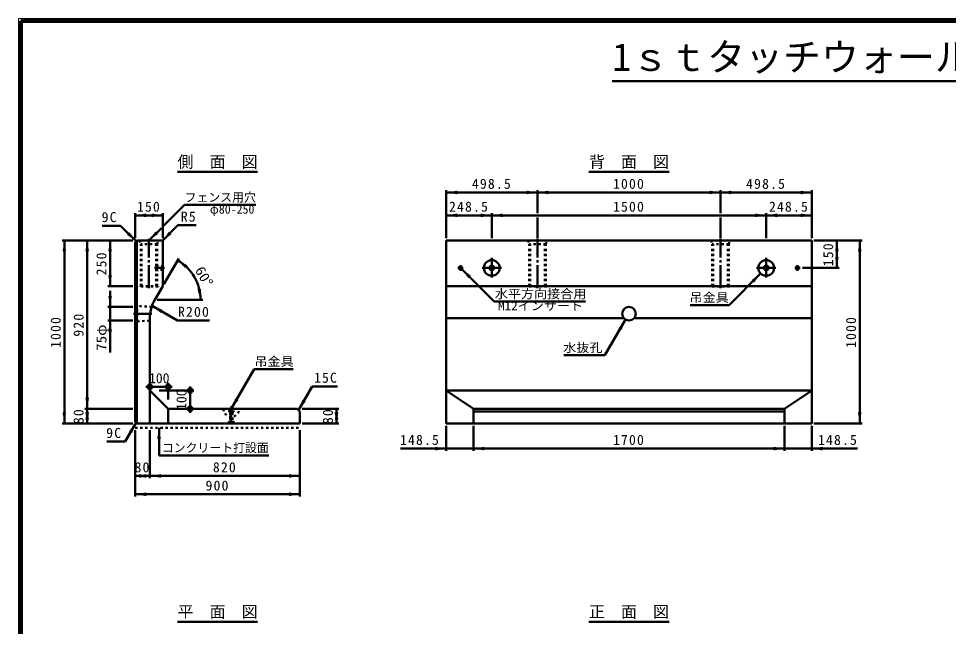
# Model space of a CAD drawing. Units: millimetres, scale not verified, with parts at other scales. Extents: x 100 to 4105, y 100 to 2870.
# Drawn here: x 100 to 2133, y 1541 to 2870 of the extents above; entities that cross this region are included whole.
import ezdxf
from ezdxf.enums import TextEntityAlignment as Align

# ---------------------------------------------------------------- set-up
doc = ezdxf.new("R2010")
doc.units = ezdxf.units.MM
doc.header["$LTSCALE"] = 5
doc.linetypes.add('USER2', pattern=[13.4, 10, -1.2, 1, -1.2])
doc.linetypes.add('USER3', pattern=[2.2, 1, -1.2])
doc.layers.add('V-nasSTD', color=7, linetype='Continuous', lineweight=50)
doc.styles.add('ＭＳ ゴシック', font='')
doc.styles.get('ＭＳ ゴシック').set_extended_font_data('MS Gothic')

msp = doc.modelspace()

# ---------------------------------------------------------------- hatches: boundary and pattern name
at = {"layer": 'V-nasSTD'}
for points in [[(1058.994, 2489.781), (1058.994, 2485.781), (1034.994, 2489.781), (1058.994, 2493.781)], [(1210.394, 2489.781), (1210.394, 2493.781), (1234.394, 2489.781), (1210.394, 2485.781)], [(1258.394, 2489.781), (1258.394, 2485.781), (1234.394, 2489.781), (1258.394, 2493.781)], [(1610.394, 2489.781), (1610.394, 2493.781), (1634.394, 2489.781), (1610.394, 2485.781)], [(1658.394, 2489.781), (1658.394, 2485.781), (1634.394, 2489.781), (1658.394, 2493.781)], [(1809.794, 2489.781), (1809.794, 2493.781), (1833.794, 2489.781), (1809.794, 2485.781)], [(378.994, 2439.781), (378.994, 2435.781), (354.994, 2439.781), (378.994, 2443.781)], [(390.994, 2439.781), (390.994, 2443.781), (414.994, 2439.781), (390.994, 2435.781)], [(1058.994, 2439.781), (1058.994, 2435.781), (1034.994, 2439.781), (1058.994, 2443.781)], [(1110.394, 2439.781), (1110.394, 2443.781), (1134.394, 2439.781), (1110.394, 2435.781)], [(1158.394, 2439.781), (1158.394, 2435.781), (1134.394, 2439.781), (1158.394, 2443.781)], [(1710.394, 2439.781), (1710.394, 2443.781), (1734.394, 2439.781), (1710.394, 2435.781)], [(1758.394, 2439.781), (1758.394, 2435.781), (1734.394, 2439.781), (1758.394, 2443.781)], [(1809.794, 2439.781), (1809.794, 2443.781), (1833.794, 2439.781), (1809.794, 2435.781)], [(339.823, 2399.951), (342.652, 2402.78), (356.794, 2382.981), (336.995, 2397.123)], [(401.964, 2401.751), (404.793, 2398.923), (384.994, 2384.781), (399.136, 2404.58)], [(431.379, 2401.165), (434.207, 2398.337), (414.408, 2384.195), (428.55, 2403.994)], [(199.994, 2360.781), (195.994, 2360.781), (199.994, 2384.781), (203.994, 2360.781)], [(249.994, 2360.781), (245.994, 2360.781), (249.994, 2384.781), (253.994, 2360.781)], [(299.994, 2360.781), (295.994, 2360.781), (299.994, 2384.781), (303.994, 2360.781)], [(1888.794, 2360.781), (1884.794, 2360.781), (1888.794, 2384.781), (1892.794, 2360.781)], [(1938.794, 2360.781), (1934.794, 2360.781), (1938.794, 2384.781), (1942.794, 2360.781)], [(466.997, 2327.164), (464.616, 2323.95), (447.712, 2341.45), (469.378, 2330.378)], [(1888.794, 2348.781), (1892.794, 2348.781), (1888.794, 2324.781), (1884.794, 2348.781)], [(1085.852, 2305.123), (1088.68, 2307.951), (1068.881, 2322.094), (1083.023, 2302.295)], [(299.994, 2308.781), (303.994, 2308.781), (299.994, 2284.781), (295.994, 2308.781)], [(1705.261, 2295.648), (1702.433, 2298.476), (1722.232, 2312.618), (1708.09, 2292.819)], [(494.982, 2278.692), (491.008, 2278.237), (497.712, 2254.847), (498.956, 2279.146)], [(299.994, 2263.781), (303.994, 2263.781), (299.994, 2239.781), (295.994, 2263.781)], [(412.516, 2229.97), (410.516, 2226.505), (391.732, 2241.97), (414.516, 2233.434)], [(299.994, 2185.781), (295.994, 2185.781), (299.994, 2209.781), (303.994, 2185.781)], [(1414.894, 2191.006), (1411.43, 2193.006), (1426.894, 2211.79), (1418.358, 2189.006)], [(249.994, 2040.781), (253.994, 2040.781), (249.994, 2016.781), (245.994, 2040.781)], [(576.994, 2037.565), (580.458, 2035.565), (564.994, 2016.781), (573.53, 2039.565)], [(723.994, 2034.565), (727.458, 2032.565), (711.994, 2013.781), (720.53, 2036.565)], [(249.994, 1992.781), (245.994, 1992.781), (249.994, 2016.781), (253.994, 1992.781)], [(794.994, 1992.781), (790.994, 1992.781), (794.994, 2016.781), (798.994, 1992.781)], [(199.994, 2008.781), (203.994, 2008.781), (199.994, 1984.781), (195.994, 2008.781)], [(249.994, 2008.781), (253.994, 2008.781), (249.994, 1984.781), (245.994, 2008.781)], [(794.994, 2008.781), (798.994, 2008.781), (794.994, 1984.781), (790.994, 2008.781)], [(1938.794, 2008.781), (1942.794, 2008.781), (1938.794, 1984.781), (1934.794, 2008.781)], [(344.794, 1965.796), (341.33, 1967.796), (356.794, 1986.581), (348.258, 1963.796)], [(406.994, 1950.981), (402.994, 1950.981), (406.994, 1974.981), (410.994, 1950.981)], [(1010.994, 1929.781), (1010.994, 1933.781), (1034.994, 1929.781), (1010.994, 1925.781)], [(1118.394, 1929.781), (1118.394, 1925.781), (1094.394, 1929.781), (1118.394, 1933.781)], [(1750.394, 1929.781), (1750.394, 1933.781), (1774.394, 1929.781), (1750.394, 1925.781)], [(1857.794, 1929.781), (1857.794, 1925.781), (1833.794, 1929.781), (1857.794, 1933.781)], [(378.994, 1869.981), (378.994, 1865.981), (354.994, 1869.981), (378.994, 1873.981)], [(362.994, 1869.981), (362.994, 1873.981), (386.994, 1869.981), (362.994, 1865.981)], [(410.994, 1869.981), (410.994, 1865.981), (386.994, 1869.981), (410.994, 1873.981)], [(690.994, 1869.981), (690.994, 1873.981), (714.994, 1869.981), (690.994, 1865.981)], [(378.994, 1829.981), (378.994, 1825.981), (354.994, 1829.981), (378.994, 1833.981)], [(690.994, 1829.981), (690.994, 1833.981), (714.994, 1829.981), (690.994, 1825.981)]]:
    msp.add_hatch(color=256, dxfattribs=at).paths.add_polyline_path(points)

# ---------------------------------------------------------------- linework, layer by layer
at = {"layer": 'V-nasSTD', "lineweight": 100}
for p, q in [((105, 2865), (105, 105)), ((4100, 2865), (105, 2865))]:
    msp.add_line(p, q, dxfattribs=at)
at = {"layer": 'V-nasSTD'}
for p, q in [((1397.476, 2733.465), (2807.524, 2733.465)), ((447.494, 2534.781), (622.494, 2534.781)), ((1346.894, 2534.781), (1521.894, 2534.781)), ((1034.994, 2494.781), (1034.994, 2389.781)), ((1034.994, 2489.781), (1234.394, 2489.781)), ((1234.394, 2494.781), (1234.394, 2444.781)), ((1234.394, 2489.781), (1634.394, 2489.781)), ((1634.394, 2494.781), (1634.394, 2444.781)), ((1634.394, 2489.781), (1833.794, 2489.781)), ((1833.794, 2494.781), (1833.794, 2389.781)), ((417.822, 2417.609), (462.776, 2462.562)), ((462.776, 2462.562), (618.776, 2462.562)), ((354.994, 2444.781), (354.994, 2389.781)), ((414.994, 2439.781), (354.994, 2439.781)), ((414.994, 2444.781), (414.994, 2389.781)), ((1034.994, 2439.781), (1134.394, 2439.781)), ((1134.394, 2444.781), (1134.394, 2389.781)), ((1134.394, 2439.781), (1734.394, 2439.781)), ((1734.394, 2444.781), (1734.394, 2389.781)), ((1734.394, 2439.781), (1833.794, 2439.781)), ((1234.394, 2434.781), (1234.394, 2389.781)), ((1634.394, 2434.781), (1634.394, 2389.781)), ((322.853, 2416.922), (282.853, 2416.922)), ((356.794, 2382.981), (322.853, 2416.922)), ((412.166, 2411.952), (384.994, 2384.781)), ((414.408, 2384.195), (448.349, 2418.136)), ((448.349, 2418.136), (488.349, 2418.136)), ((349.994, 2384.781), (194.994, 2384.781)), ((199.994, 2384.781), (199.994, 1984.781)), ((249.994, 2384.781), (249.994, 2016.781)), ((299.994, 2384.781), (299.994, 2284.781)), ((358.594, 2384.781), (354.994, 2381.181)), ((354.994, 2381.181), (354.994, 1988.381)), ((358.594, 2384.781), (358.594, 1984.781)), ((412.994, 2384.781), (358.594, 2384.781)), ((414.994, 2382.781), (414.994, 2284.781)), ((1034.994, 2384.781), (1034.994, 1984.781)), ((1833.794, 2384.781), (1034.994, 2384.781)), ((1833.794, 1984.781), (1833.794, 2384.781)), ((1943.794, 2384.781), (1838.794, 2384.781)), ((1888.794, 2384.781), (1888.794, 2324.781)), ((1938.794, 2384.781), (1938.794, 1984.781)), ((450.212, 2345.78), (417.512, 2289.142)), ((1068.881, 2322.094), (1139.592, 2251.383)), ((1893.794, 2324.781), (1813.794, 2324.781)), ((1722.232, 2312.618), (1653.158, 2243.545)), ((349.994, 2284.781), (294.994, 2284.781)), ((414.994, 2284.781), (397.712, 2254.847)), ((1833.794, 2284.781), (1034.994, 2284.781)), ((299.994, 2274.781), (299.994, 2239.781)), ((294.994, 2239.781), (349.994, 2239.781)), ((299.994, 2239.781), (299.994, 2209.781)), ((391.732, 2241.97), (447.157, 2209.97)), ((402.712, 2254.847), (502.712, 2254.847)), ((1139.592, 2251.383), (1339.592, 2251.383)), ((1653.158, 2243.545), (1568.158, 2243.545)), ((294.994, 2209.781), (349.994, 2209.781)), ((299.994, 2209.781), (299.994, 2139.781)), ((386.994, 2214.847), (386.994, 1984.781)), ((447.157, 2209.97), (517.157, 2209.97)), ((1034.994, 2214.847), (1423.154, 2214.847)), ((1426.894, 2211.79), (1381.894, 2133.848)), ((1445.634, 2214.847), (1833.794, 2214.847)), ((1291.894, 2133.848), (1381.894, 2133.848)), ((564.994, 2016.781), (614.994, 2103.383)), ((614.994, 2103.383), (699.994, 2103.383)), ((426.994, 2073.781), (426.994, 2036.781)), ((435.994, 2064.781), (377.994, 2064.781)), ((386.994, 2056.781), (426.994, 2016.781)), ((406.994, 2056.781), (482.994, 2056.781)), ((474.994, 2065.781), (474.994, 2007.781)), ((711.994, 2013.781), (741.994, 2065.742)), ((741.994, 2065.742), (796.994, 2065.742)), ((1034.994, 2056.781), (1833.794, 2056.781)), ((1034.994, 2056.781), (1094.394, 2016.781)), ((1774.394, 2016.781), (1833.794, 2056.781)), ((349.994, 2016.781), (244.994, 2016.781)), ((249.994, 2016.781), (249.994, 1984.781)), ((426.994, 2016.781), (708.994, 2016.781)), ((426.994, 1984.781), (426.994, 2016.781)), ((708.994, 2016.781), (714.994, 2010.781)), ((799.994, 2016.781), (719.994, 2016.781)), ((794.994, 2016.781), (794.994, 1984.781)), ((1094.394, 2016.781), (1774.394, 2016.781)), ((1094.394, 1984.781), (1094.394, 2016.781)), ((1774.394, 1984.781), (1774.394, 2016.781)), ((714.994, 1984.781), (714.994, 2010.781)), ((1094.394, 2010.781), (1774.394, 2010.781)), ((349.994, 1984.781), (194.994, 1984.781)), ((356.794, 1986.581), (332.794, 1945.011)), ((354.994, 1988.381), (358.594, 1984.781)), ((358.594, 1984.781), (714.994, 1984.781)), ((406.994, 1914.981), (406.994, 1974.981)), ((799.994, 1984.781), (719.994, 1984.781)), ((1034.994, 1984.781), (1833.794, 1984.781)), ((1034.994, 1979.781), (1034.994, 1924.781)), ((1094.394, 1979.781), (1094.394, 1924.781)), ((1774.394, 1979.781), (1774.394, 1924.781)), ((1833.794, 1979.781), (1833.794, 1924.781)), ((1943.794, 1984.781), (1838.794, 1984.781)), ((354.994, 1824.981), (354.994, 1969.981)), ((386.994, 1864.981), (386.994, 1969.981)), ((714.994, 1824.981), (714.994, 1969.981)), ((332.794, 1945.011), (292.794, 1945.011)), ((406.994, 1914.981), (646.994, 1914.981)), ((1034.994, 1929.781), (934.994, 1929.781)), ((1094.394, 1929.781), (1034.994, 1929.781)), ((1094.394, 1929.781), (1774.394, 1929.781)), ((1774.394, 1929.781), (1833.794, 1929.781)), ((1833.794, 1929.781), (1933.794, 1929.781)), ((386.994, 1869.981), (354.994, 1869.981)), ((714.994, 1869.981), (386.994, 1869.981)), ((714.994, 1829.981), (354.994, 1829.981)), ((447.494, 1550.981), (622.494, 1550.981)), ((1346.894, 1550.981), (1521.894, 1550.981))]:
    msp.add_line(p, q, dxfattribs=at)
at = {"layer": 'V-nasSTD', "linetype": 'USER3'}
for p, q in [((363.994, 2384.781), (366.994, 2376.781)), ((402.994, 2376.781), (405.994, 2384.781)), ((1213.394, 2384.781), (1216.394, 2376.781)), ((1252.394, 2376.781), (1255.394, 2384.781)), ((1613.394, 2384.781), (1616.394, 2376.781)), ((1652.394, 2376.781), (1655.394, 2384.781)), ((366.994, 2284.781), (366.994, 2376.781)), ((402.994, 2376.781), (366.994, 2376.781)), ((368.994, 2284.781), (368.994, 2376.781)), ((400.994, 2284.781), (400.994, 2376.781)), ((402.994, 2284.781), (402.994, 2376.781)), ((1216.394, 2284.781), (1216.394, 2376.781)), ((1252.394, 2376.781), (1216.394, 2376.781)), ((1218.394, 2284.781), (1218.394, 2376.781)), ((1250.394, 2284.781), (1250.394, 2376.781)), ((1252.394, 2284.781), (1252.394, 2376.781)), ((1616.394, 2284.781), (1616.394, 2376.781)), ((1652.394, 2376.781), (1616.394, 2376.781)), ((1618.394, 2284.781), (1618.394, 2376.781)), ((1650.394, 2284.781), (1650.394, 2376.781)), ((1652.394, 2284.781), (1652.394, 2376.781)), ((400.994, 2320.781), (400.994, 2328.781)), ((400.994, 2328.781), (414.994, 2328.781)), ((414.994, 2320.781), (400.994, 2320.781)), ((404.994, 2284.781), (364.994, 2284.781)), ((364.994, 2283.981), (364.994, 2284.781)), ((404.994, 2283.981), (364.994, 2283.981)), ((404.994, 2283.981), (404.994, 2284.781)), ((1254.394, 2284.781), (1214.394, 2284.781)), ((1214.394, 2283.981), (1214.394, 2284.781)), ((1254.394, 2283.981), (1214.394, 2283.981)), ((1250.394, 2284.781), (1218.394, 2284.781)), ((1254.394, 2283.981), (1254.394, 2284.781)), ((1654.394, 2284.781), (1614.394, 2284.781)), ((1614.394, 2283.981), (1614.394, 2284.781)), ((1654.394, 2283.981), (1614.394, 2283.981)), ((1650.394, 2284.781), (1618.394, 2284.781)), ((1650.394, 2284.781), (1618.394, 2284.781)), ((1654.394, 2283.981), (1654.394, 2284.781)), ((358.994, 2241.781), (354.994, 2245.381)), ((390.979, 2239.781), (358.994, 2241.781)), ((358.994, 2207.781), (358.994, 2241.781)), ((358.994, 2207.781), (354.994, 2204.181)), ((358.994, 2207.781), (386.994, 2209.781)), ((559.994, 2012.781), (569.994, 2012.781)), ((559.994, 2012.781), (559.994, 2009.981)), ((569.994, 2012.781), (569.994, 2009.981)), ((559.994, 2009.981), (562.194, 2008.781)), ((559.994, 2009.981), (569.994, 2009.981)), ((562.194, 2008.781), (562.194, 1988.781)), ((562.194, 2008.781), (567.794, 2008.781)), ((567.794, 2008.781), (569.994, 2009.981)), ((567.794, 2008.781), (567.794, 1988.781)), ((354.994, 1974.981), (714.994, 1974.981)), ((557.994, 1986.781), (562.194, 1988.781)), ((557.994, 1986.781), (557.994, 1985.581)), ((557.994, 1986.781), (571.994, 1986.781)), ((557.994, 1985.581), (571.994, 1985.581)), ((562.194, 1988.781), (567.794, 1988.781)), ((567.794, 1988.781), (571.994, 1986.781)), ((571.994, 1986.781), (571.994, 1985.581))]:
    msp.add_line(p, q, dxfattribs=at)
at = {"layer": 'V-nasSTD', "linetype": 'USER2'}
for p, q in [((384.994, 2280.781), (384.994, 2388.781)), ((1234.394, 2280.781), (1234.394, 2388.781)), ((1634.394, 2280.781), (1634.394, 2388.781)), ((1134.394, 2346.581), (1134.394, 2304.181)), ((1734.394, 2346.581), (1734.394, 2304.181)), ((396.994, 2324.781), (418.994, 2324.781)), ((1060.194, 2324.781), (1072.194, 2324.781)), ((1066.194, 2318.781), (1066.194, 2330.781)), ((1113.194, 2324.781), (1155.594, 2324.781)), ((1713.194, 2324.781), (1755.594, 2324.781)), ((1796.594, 2324.781), (1808.594, 2324.781)), ((1802.594, 2318.781), (1802.594, 2330.781)), ((390.994, 2224.781), (350.994, 2224.781)), ((564.994, 2021.781), (564.994, 1991.781))]:
    msp.add_line(p, q, dxfattribs=at)
at = {"layer": 'V-nasSTD', "lineweight": 13}
msp.add_lwpolyline([(100, 100), (100, 2870), (4105, 2870), (4105, 100)], close=True, dxfattribs=at)
at = {"layer": 'V-nasSTD'}
for centre, radius in [((1134.394, 2324.781), 17.2), ((1734.394, 2324.781), 17.2), ((1066.194, 2324.781), 3.8), ((1066.194, 2324.781), 2.4), ((1066.194, 2324.781), 2), ((1134.394, 2324.781), 5), ((1734.394, 2324.781), 5), ((1802.594, 2324.781), 3.8), ((1802.594, 2324.781), 2.4), ((1802.594, 2324.781), 2), ((1434.394, 2224.781), 15), ((386.994, 2064.781), 5), ((426.994, 2064.781), 5), ((474.994, 2056.781), 5), ((474.994, 2016.781), 5)]:
    msp.add_circle(centre, radius, dxfattribs=at)
for centre, radius, start, end in [((412.994, 2382.781), 2, 0, 90), ((397.712, 2254.847), 100, 0, 60), ((466.994, 2214.847), 80, 150, 180)]:
    msp.add_arc(centre, radius, start, end, dxfattribs=at)
at = {"layer": 'V-nasSTD', "linetype": 'USER3'}
msp.add_arc((564.994, 2016.781), 17.2, 180, 0, dxfattribs=at)

# ---------------------------------------------------------------- texts
at = {"layer": 'V-nasSTD', "style": 'ＭＳ ゴシック'}
for s, height, p in [('1ｓｔタッチウォール(Ｆ型)  Ｈ=1000', 60.81, (2102.5, 2816.409)), ('側\u3000面\u3000図', 25.66, (534.994, 2569.781)), ('背\u3000面\u3000図', 25.66, (1434.394, 2569.781)), ('フェンス用穴', 19.06, (540.776, 2488.562)), ('φ80-250', 19.06, (566.776, 2462.562)), ('100', 21.99, (407.494, 2094.781)), ('コンクリート打設面', 19.06, (530.022, 1940.981)), ('平\u3000面\u3000図', 25.66, (534.994, 1585.981)), ('正\u3000面\u3000図', 25.66, (1434.394, 1585.981))]:
    msp.add_text(s, height=height, dxfattribs=at).set_placement(p, align=Align.TOP_CENTER)
at = {"layer": 'V-nasSTD', "style": 'ＭＳ ゴシック', "width": 1.1}
for s, rotation, p in [('60°', 300, (515.045, 2311.62)), ('75φ', 90, (269.994, 2172.281))]:
    msp.add_text(s, height=21.99, rotation=rotation, dxfattribs=at).set_placement(p, align=Align.TOP_CENTER)
for s, p in [('水平方向接合用', (1241.092, 2277.383)), ('吊金具', (1609.658, 2269.545)), ('M12インサート', (1241.092, 2251.383)), ('水抜孔', (1333.394, 2159.848)), ('吊金具', (658.494, 2129.383))]:
    msp.add_text(s, height=19.06, dxfattribs=at).set_placement(p, align=Align.TOP_CENTER)
at = {"layer": 'V-nasSTD', "style": 'ＭＳ ゴシック'}
msp.add_text('100', height=21.99, rotation=90, dxfattribs=at).set_placement((444.994, 2036.781), align=Align.TOP_CENTER)
at = {"layer": 'V-nasSTD', "char_height": 21.99, "attachment_point": 2, "style": 'ＭＳ ゴシック'}
for s, insert in [('\\T1.17;498.5', (1134.694, 2519.781)), ('\\T1.17;1000', (1434.394, 2519.781)), ('\\T1.17;498.5', (1734.094, 2519.781)), ('\\T1.17;150', (384.994, 2469.781)), ('\\T1.17;248.5', (1084.694, 2469.781)), ('\\T1.17;1500', (1434.394, 2469.781)), ('\\T1.17;248.5', (1784.094, 2469.781)), ('\\T1.17;9C', (299.103, 2446.922)), ('\\T1.17;R5', (472.099, 2448.136)), ('\\T1.17;R200', (483.407, 2239.97)), ('\\T1.17;15C', (771.994, 2095.742)), ('\\T1.17;9C', (309.044, 1975.011)), ('\\T1.17;148.5', (977.494, 1959.781)), ('\\T1.17;1700', (1434.394, 1959.781)), ('\\T1.17;148.5', (1891.294, 1959.781)), ('\\T1.17;80', (370.994, 1899.981)), ('\\T1.17;820', (550.994, 1899.981)), ('\\T1.17;900', (534.994, 1859.981))]:
    msp.add_mtext(s, dxfattribs=dict(at, insert=insert))
at = {"layer": 'V-nasSTD', "char_height": 21.99, "attachment_point": 2, "rotation": 90, "style": 'ＭＳ ゴシック'}
for s, insert in [('\\T1.17;150', (1858.794, 2354.781)), ('\\T1.17;250', (269.994, 2334.781)), ('\\T1.17;1000', (169.994, 2184.781)), ('\\T1.17;920', (219.994, 2200.781)), ('\\T1.17;1000', (1908.794, 2184.781)), ('\\T1.17;80', (219.994, 2000.78)), ('\\T1.17;80', (764.994, 2000.78))]:
    msp.add_mtext(s, dxfattribs=dict(at, insert=insert))

doc.saveas('drawing.dxf')
